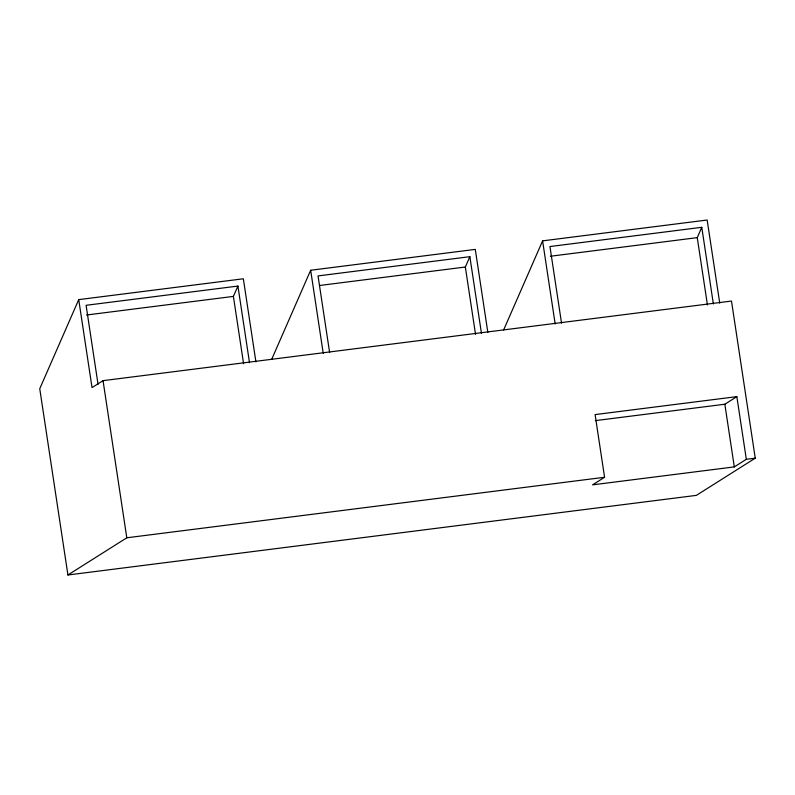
<?xml version="1.0" encoding="UTF-8"?>
<svg xmlns="http://www.w3.org/2000/svg" width="795" height="795" viewBox="0 0 795 795"><rect width="100%" height="100%" fill="white"/><g stroke="black" fill="none" stroke-linecap="round" stroke-linejoin="round"><path stroke-width="1.19" d="M78.725 299.626L39.75 388.725L67.923 574.984L696.36 495.374L755.25 458.178L731.489 301.047L103.042 380.656L92.031 387.612L78.725 299.626L243.34 278.777L255.91 361.874M243.588 363.732L233.402 296.406L237.924 286.071L86.099 305.3L98.053 384.373M271.691 359.34L310.666 270.25L475.281 249.392L487.852 332.489M475.529 334.357L465.343 267.021L469.865 256.686L318.04 275.915L329.627 352.553M503.633 329.955L542.597 240.865L707.162 220.016L719.733 303.114M707.441 304.972L697.255 237.645L701.776 227.31L549.951 246.539L561.538 323.177M67.923 574.984L126.802 537.788L604.578 477.268L595.097 414.592L736.846 396.635L746.326 459.311L734.312 466.894L592.563 484.851L604.578 477.268M595.306 420.635L724.841 404.228L736.846 396.635M86.476 315.019L233.402 296.406M319.64 285.484L465.343 267.021M550.329 256.258L697.255 237.645M746.326 459.311L755.25 458.178M701.776 227.31L713.363 303.948M724.841 404.228L734.312 466.894M542.597 240.865L555.168 323.963M469.865 256.686L481.452 333.324M310.666 270.25L323.227 353.348M237.924 286.071L249.511 362.709M103.042 380.656L126.802 537.788"/></g></svg>
